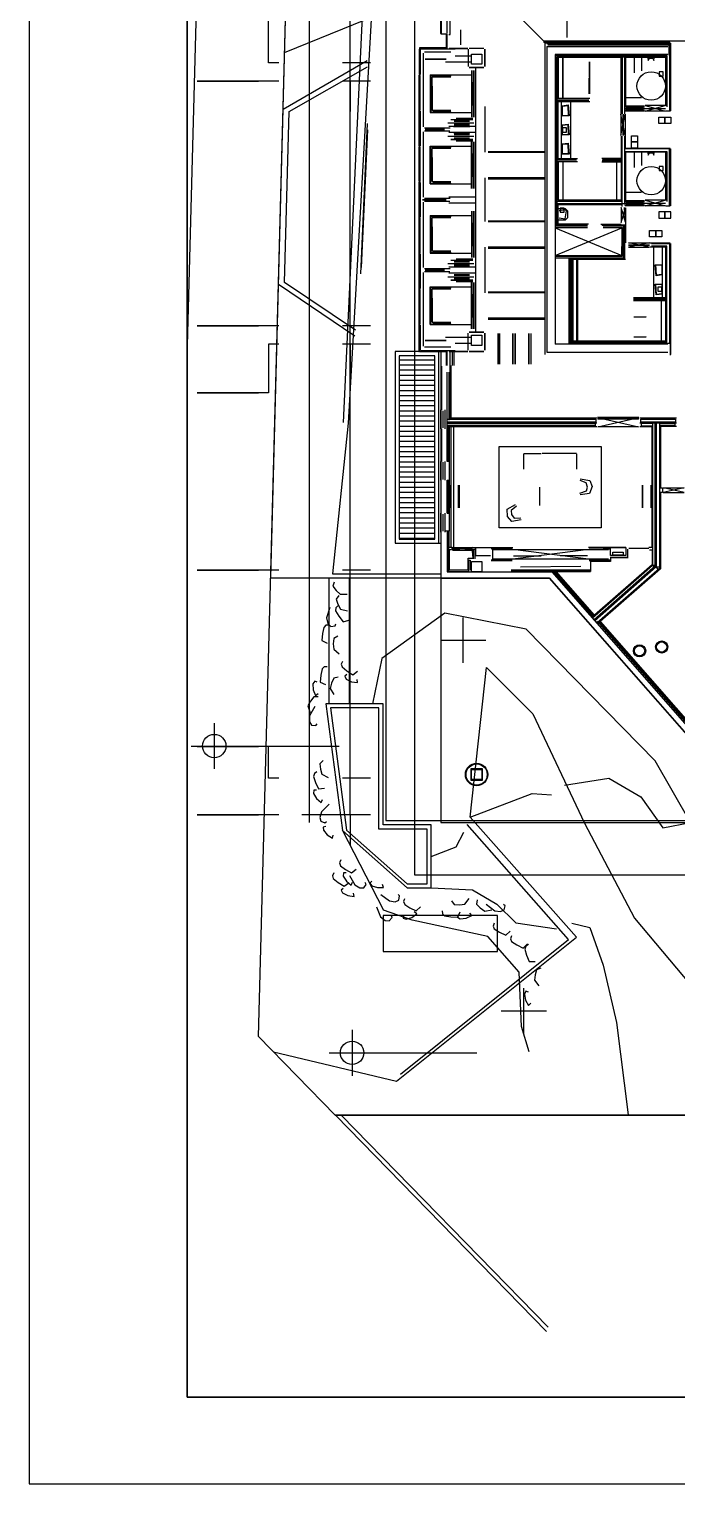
# Model space of a CAD drawing. Header units: millimetres. Extents: x -159023 to 210250, y 0 to 148500.
# Drawn here: x 0 to 31775, y 0 to 71373 of the extents above; entities that cross this region are included whole.
import ezdxf

# ---------------------------------------------------------------- set-up
doc = ezdxf.new("R2010")
doc.units = ezdxf.units.MM
doc.layers.add('CONTROL_SIMPLIFIED', color=7, linetype='Continuous')

msp = doc.modelspace()

# ---------------------------------------------------------------- linework, layer by layer
at = {"layer": 'CONTROL_SIMPLIFIED'}
for p, q in [((13750, 32448, 0), (13750, 93198, 0)), ((15750, 69348, 0), (15750, 81198, 0)), ((20200, 71150, 0), (20200, 75838, 0)), ((20225, 71175, 0), (20225, 73298, 0)), ((20500, 71175, 0), (20500, 73298, 0)), ((26392, 70961, 0), (26392, 72036, 0)), ((15750, 69723, 0), (15750, 71223, 0)), ((20474, 71141, 0), (20474, 70411, 0)), ((20480, 70411, 0), (20480, 71141, 0)), ((20492, 71141, 0), (20492, 70411, 0)), ((20498, 70411, 0), (20498, 71141, 0)), ((21154, 71338, 0), (21154, 70593, 0)), ((25234, 70740, 0), (31430, 70740, 0)), ((25400, 70667, 0), (31411, 70667, 0)), ((31411, 70667, 0), (25484, 70667, 0)), ((31411, 70667, 0), (31411, 67379, 0)), ((31484, 67363, 0), (31484, 70686, 0)), ((19140, 70396, 0), (19140, 69138, 0)), ((19152, 70396, 0), (19152, 69138, 0)), ((19154, 70396, 0), (19154, 69138, 0)), ((19166, 70396, 0), (19166, 69138, 0)), ((19176, 70361, 0), (19176, 69148, 0)), ((19181, 70437, 0), (20458, 70437, 0)), ((19181, 70425, 0), (20458, 70425, 0)), ((19181, 70423, 0), (20458, 70423, 0)), ((19181, 70411, 0), (20458, 70411, 0)), ((19216, 70401, 0), (20907, 70401, 0)), ((19340, 66575, 0), (19340, 70187, 0)), ((20693, 70237, 0), (19390, 70237, 0)), ((20606, 70437, 0), (21528, 70437, 0)), ((20606, 70422, 0), (21528, 70422, 0)), ((21668, 70050, 0), (20907, 70050, 0)), ((21538, 70384, 0), (21538, 69540, 0)), ((21540, 70385, 0), (21540, 69540, 0)), ((21590, 70435, 0), (22310, 70435, 0)), ((21591, 70437, 0), (22309, 70437, 0)), ((22360, 69540, 0), (22360, 70385, 0)), ((22362, 70384, 0), (22362, 69539, 0)), ((25400, 70519, 0), (25400, 55519, 0)), ((25400, 70519, 0), (31335, 70519, 0)), ((31335, 70119, 0), (25800, 70119, 0)), ((25800, 70119, 0), (25800, 55919, 0)), ((29037, 69972, 0), (25957, 69972, 0)), ((25957, 69972, 0), (25957, 67992, 0)), ((26177, 69972, 0), (26177, 67991, 0)), ((29037, 67222, 0), (29037, 69972, 0)), ((29085, 70020, 0), (29085, 67222, 0)), ((29210, 70020, 0), (29210, 67222, 0)), ((31238, 69972, 0), (29258, 69972, 0)), ((29258, 69972, 0), (29258, 67607, 0)), ((29698, 69220, 0), (29698, 70085, 0)), ((30048, 69320, 0), (30048, 70020, 0)), ((31238, 67607, 0), (31238, 69972, 0)), ((31286, 70085, 0), (31286, 67559, 0)), ((16750, 69723, 0), (15375, 69723, 0)), ((16750, 69723, 0), (15375, 69723, 0)), ((15750, 68823, 0), (15750, 69723, 0)), ((19429, 69910, 0), (20452, 69910, 0)), ((19429, 69890, 0), (20452, 69890, 0)), ((21668, 69750, 0), (20418, 69750, 0)), ((22310, 69490, 0), (21590, 69490, 0)), ((21590, 69488, 0), (22311, 69488, 0)), ((21700, 69340, 0), (21700, 67060, 0)), ((21775, 69340, 0), (21775, 67060, 0)), ((21805, 69340, 0), (21805, 67060, 0)), ((21805, 69340, 0), (21805, 67060, 0)), ((21880, 69340, 0), (21880, 67060, 0)), ((21880, 69340, 0), (21880, 67060, 0)), ((21900, 69488, 0), (21900, 56512, 0)), ((27478, 69771, 0), (27478, 68992, 0)), ((27498, 68192, 0), (27498, 69771, 0)), ((16750, 68823, 0), (15375, 68823, 0)), ((16750, 68823, 0), (15375, 68823, 0)), ((15750, 56448, 0), (15750, 69198, 0)), ((15750, 68823, 0), (15750, 67323, 0)), ((19140, 67386, 0), (19140, 69112, 0)), ((19152, 67386, 0), (19152, 69112, 0)), ((19154, 67386, 0), (19154, 69112, 0)), ((19166, 67386, 0), (19166, 69112, 0)), ((19176, 67398, 0), (19176, 69103, 0)), ((19669, 69125, 0), (21700, 69125, 0)), ((19669, 69125, 0), (19669, 67275, 0)), ((19669, 69122, 0), (21700, 69122, 0)), ((19672, 69122, 0), (19672, 67278, 0)), ((19675, 69110, 0), (20705, 69110, 0)), ((19675, 69108, 0), (20705, 69108, 0)), ((19675, 69095, 0), (19675, 67306, 0)), ((19678, 69118, 0), (20702, 69118, 0)), ((19678, 69100, 0), (20702, 69100, 0)), ((19683, 69097, 0), (19683, 67303, 0)), ((19685, 69097, 0), (19685, 67303, 0)), ((19693, 69095, 0), (19693, 67306, 0)), ((19698, 69095, 0), (20708, 69095, 0)), ((19698, 69095, 0), (19698, 67305, 0)), ((19738, 68995, 0), (19738, 67851, 0)), ((19738, 67405, 0), (19738, 68549, 0)), ((20685, 69015, 0), (19778, 69015, 0)), ((19778, 67832, 0), (19778, 69015, 0)), ((19778, 68568, 0), (19778, 67385, 0)), ((20685, 69055, 0), (19798, 69055, 0)), ((21744, 68770, 0), (21744, 67630, 0)), ((27478, 68192, 0), (27478, 68972, 0)), ((25909, 67946, 0), (27452, 67946, 0)), ((25909, 67871, 0), (27452, 67871, 0)), ((25957, 67992, 0), (27498, 67992, 0)), ((25957, 65021, 0), (25957, 67826, 0)), ((25957, 67826, 0), (27498, 67826, 0)), ((26122, 65021, 0), (26122, 67826, 0)), ((26557, 67826, 0), (26557, 65021, 0)), ((30037, 68007, 0), (29216, 68007, 0)), ((30037, 68007, 0), (29226, 68007, 0)), ((19140, 65638, 0), (19140, 67365, 0)), ((19152, 65638, 0), (19152, 67365, 0)), ((19154, 65638, 0), (19154, 67365, 0)), ((19166, 65638, 0), (19166, 67365, 0)), ((19176, 67353, 0), (19176, 65648, 0)), ((19669, 67278, 0), (21700, 67278, 0)), ((19669, 67275, 0), (21700, 67275, 0)), ((19675, 67292, 0), (20705, 67292, 0)), ((19675, 67290, 0), (20705, 67290, 0)), ((19678, 67300, 0), (20702, 67300, 0)), ((19678, 67282, 0), (20702, 67282, 0)), ((19698, 67305, 0), (20708, 67305, 0)), ((20685, 67385, 0), (19778, 67385, 0)), ((20685, 67345, 0), (19798, 67345, 0)), ((22347, 67570, 0), (22347, 66453, 0)), ((22362, 67570, 0), (22362, 66453, 0)), ((29131, 67187, 0), (29131, 66155, 0)), ((29133, 67192, 0), (29133, 66152, 0)), ((29138, 67192, 0), (29138, 66152, 0)), ((29140, 67187, 0), (29140, 66155, 0)), ((31209, 67459, 0), (29210, 67459, 0)), ((31209, 67454, 0), (29210, 67454, 0)), ((30183, 67345, 0), (29244, 67345, 0)), ((30181, 67345, 0), (29246, 67345, 0)), ((29258, 67607, 0), (30183, 67607, 0)), ((29271, 67559, 0), (30181, 67559, 0)), ((30141, 67519, 0), (29273, 67519, 0)), ((30141, 67419, 0), (29273, 67419, 0)), ((30141, 67379, 0), (29273, 67379, 0)), ((31209, 67459, 0), (30179, 67459, 0)), ((31209, 67454, 0), (30179, 67454, 0)), ((19390, 66525, 0), (20647, 66525, 0)), ((19390, 66379, 0), (20644, 66379, 0)), ((19429, 66460, 0), (20377, 66460, 0)), ((19429, 66440, 0), (20377, 66440, 0)), ((20547, 66780, 0), (21822, 66780, 0)), ((21900, 66600, 0), (20586, 66600, 0)), ((20685, 66941, 0), (21765, 66941, 0)), ((20685, 66935, 0), (21765, 66935, 0)), ((20825, 66600, 0), (21625, 66600, 0)), ((21608, 66870, 0), (20842, 66870, 0)), ((20842, 66860, 0), (21606, 66860, 0)), ((20842, 66700, 0), (21606, 66700, 0)), ((21608, 66690, 0), (20842, 66690, 0)), ((20847, 66900, 0), (21603, 66900, 0)), ((20847, 66898, 0), (21603, 66898, 0)), ((20847, 66662, 0), (21603, 66662, 0)), ((20847, 66660, 0), (21603, 66660, 0)), ((20955, 67010, 0), (21765, 67010, 0)), ((22347, 66448, 0), (22347, 65330, 0)), ((22362, 66448, 0), (22362, 65330, 0)), ((19340, 63125, 0), (19340, 66329, 0)), ((20547, 66120, 0), (21822, 66120, 0)), ((21900, 66300, 0), (20586, 66300, 0)), ((20685, 65965, 0), (21765, 65965, 0)), ((20685, 65959, 0), (21765, 65959, 0)), ((20825, 66300, 0), (21625, 66300, 0)), ((21608, 66210, 0), (20842, 66210, 0)), ((20842, 66200, 0), (21606, 66200, 0)), ((20842, 66040, 0), (21606, 66040, 0)), ((21608, 66030, 0), (20842, 66030, 0)), ((20847, 66240, 0), (21603, 66240, 0)), ((20847, 66238, 0), (21603, 66238, 0)), ((20847, 66002, 0), (21603, 66002, 0)), ((20847, 66000, 0), (21603, 66000, 0)), ((20955, 65890, 0), (21765, 65890, 0)), ((21700, 63560, 0), (21700, 65840, 0)), ((21775, 63560, 0), (21775, 65840, 0)), ((21805, 63560, 0), (21805, 65840, 0)), ((21805, 63560, 0), (21805, 65840, 0)), ((21880, 63560, 0), (21880, 65840, 0)), ((21880, 63560, 0), (21880, 65840, 0)), ((29037, 66122, 0), (29037, 65021, 0)), ((29085, 62664, 0), (29085, 66122, 0)), ((29210, 66117, 0), (29210, 62812, 0)), ((19140, 63888, 0), (19140, 65612, 0)), ((19152, 63888, 0), (19152, 65612, 0)), ((19154, 63888, 0), (19154, 65612, 0)), ((19166, 63888, 0), (19166, 65612, 0)), ((19176, 63898, 0), (19176, 65603, 0)), ((19669, 63775, 0), (19669, 65625, 0)), ((19669, 65625, 0), (21700, 65625, 0)), ((19669, 65622, 0), (21700, 65622, 0)), ((19672, 63778, 0), (19672, 65622, 0)), ((19675, 65610, 0), (20705, 65610, 0)), ((19675, 65608, 0), (20705, 65608, 0)), ((19675, 63806, 0), (19675, 65595, 0)), ((19678, 65618, 0), (20702, 65618, 0)), ((19678, 65600, 0), (20702, 65600, 0)), ((19683, 63803, 0), (19683, 65597, 0)), ((19685, 63803, 0), (19685, 65597, 0)), ((19693, 63806, 0), (19693, 65595, 0)), ((19698, 63805, 0), (19698, 65595, 0)), ((19698, 65595, 0), (20708, 65595, 0)), ((19738, 65495, 0), (19738, 64351, 0)), ((19738, 63905, 0), (19738, 65049, 0)), ((20685, 65515, 0), (19778, 65515, 0)), ((19778, 64332, 0), (19778, 65515, 0)), ((19778, 65068, 0), (19778, 63885, 0)), ((20685, 65555, 0), (19798, 65555, 0)), ((21744, 64130, 0), (21744, 65270, 0)), ((26845, 64975, 0), (25909, 64975, 0)), ((25957, 65021, 0), (26893, 65021, 0)), ((29037, 65021, 0), (28101, 65021, 0)), ((31238, 65328, 0), (29258, 65328, 0)), ((29258, 65328, 0), (29258, 62963, 0)), ((29698, 64576, 0), (29698, 65376, 0)), ((30048, 64676, 0), (30048, 65376, 0)), ((31238, 62963, 0), (31238, 65328, 0)), ((31411, 62735, 0), (31411, 65501, 0)), ((31484, 62701, 0), (31484, 65504, 0)), ((26845, 64900, 0), (25909, 64900, 0)), ((26893, 64855, 0), (25957, 64855, 0)), ((25957, 64855, 0), (25957, 62985, 0)), ((26177, 64855, 0), (26177, 62985, 0)), ((28101, 64855, 0), (29037, 64855, 0)), ((28817, 64855, 0), (28817, 62985, 0)), ((29037, 64855, 0), (29037, 62985, 0)), ((19140, 62138, 0), (19140, 63862, 0)), ((19152, 62138, 0), (19152, 63862, 0)), ((19154, 62138, 0), (19154, 63862, 0)), ((19166, 62138, 0), (19166, 63862, 0)), ((19176, 63853, 0), (19176, 62148, 0)), ((19669, 63778, 0), (21700, 63778, 0)), ((19669, 63775, 0), (21700, 63775, 0)), ((19675, 63792, 0), (20705, 63792, 0)), ((19675, 63790, 0), (20705, 63790, 0)), ((19678, 63800, 0), (20702, 63800, 0)), ((19678, 63782, 0), (20702, 63782, 0)), ((19698, 63805, 0), (20708, 63805, 0)), ((20685, 63885, 0), (19778, 63885, 0)), ((20685, 63845, 0), (19798, 63845, 0)), ((22347, 64070, 0), (22347, 63003, 0)), ((22362, 64070, 0), (22362, 63003, 0)), ((19291, 63010, 0), (20465, 63010, 0)), ((19291, 62990, 0), (20465, 62990, 0)), ((19340, 59675, 0), (19340, 62879, 0)), ((19390, 63075, 0), (20647, 63075, 0)), ((19390, 62929, 0), (20644, 62929, 0)), ((20586, 63150, 0), (21900, 63150, 0)), ((20586, 62850, 0), (21900, 62850, 0)), ((22347, 62998, 0), (22347, 61930, 0)), ((22362, 62998, 0), (22362, 61930, 0)), ((25909, 62937, 0), (29085, 62937, 0)), ((25909, 62812, 0), (29210, 62812, 0)), ((29037, 62985, 0), (25957, 62985, 0)), ((31209, 62815, 0), (29210, 62815, 0)), ((31209, 62810, 0), (29210, 62810, 0)), ((30037, 63363, 0), (29226, 63363, 0)), ((30041, 63363, 0), (29229, 63363, 0)), ((29258, 62963, 0), (30183, 62963, 0)), ((29271, 62915, 0), (30181, 62915, 0)), ((30141, 62875, 0), (29273, 62875, 0)), ((31209, 62815, 0), (30179, 62815, 0)), ((31209, 62810, 0), (30179, 62810, 0)), ((19140, 60388, 0), (19140, 62112, 0)), ((19152, 60388, 0), (19152, 62112, 0)), ((19154, 60388, 0), (19154, 62112, 0)), ((19166, 60388, 0), (19166, 62112, 0)), ((19176, 60398, 0), (19176, 62103, 0)), ((19669, 62225, 0), (21700, 62225, 0)), ((19669, 62225, 0), (19669, 60375, 0)), ((19669, 62222, 0), (21700, 62222, 0)), ((19672, 62222, 0), (19672, 60378, 0)), ((19675, 62210, 0), (20705, 62210, 0)), ((19675, 62208, 0), (20705, 62208, 0)), ((19675, 62195, 0), (19675, 60406, 0)), ((19678, 62218, 0), (20702, 62218, 0)), ((19678, 62200, 0), (20702, 62200, 0)), ((19683, 62197, 0), (19683, 60403, 0)), ((19685, 62197, 0), (19685, 60403, 0)), ((19693, 62195, 0), (19693, 60406, 0)), ((19698, 62195, 0), (20708, 62195, 0)), ((19698, 62195, 0), (19698, 60405, 0)), ((19738, 62095, 0), (19738, 60951, 0)), ((20685, 62115, 0), (19778, 62115, 0)), ((19778, 60932, 0), (19778, 62115, 0)), ((20685, 62155, 0), (19798, 62155, 0)), ((21700, 62440, 0), (21700, 60160, 0)), ((21775, 62440, 0), (21775, 60160, 0)), ((21805, 62440, 0), (21805, 60160, 0)), ((21805, 62440, 0), (21805, 60160, 0)), ((21880, 62440, 0), (21880, 60160, 0)), ((21880, 62440, 0), (21880, 60160, 0)), ((25947, 61798, 0), (25947, 62774, 0)), ((25947, 62774, 0), (29047, 62774, 0)), ((30181, 62701, 0), (29246, 62701, 0)), ((30183, 62701, 0), (29255, 62701, 0)), ((30141, 62775, 0), (29273, 62775, 0)), ((30141, 62735, 0), (29273, 62735, 0)), ((19738, 60505, 0), (19738, 61649, 0)), ((19778, 61668, 0), (19778, 60485, 0)), ((21744, 61870, 0), (21744, 60730, 0)), ((27397, 61760, 0), (25800, 61760, 0)), ((25800, 60270, 0), (29070, 61615, 0)), ((25800, 61615, 0), (29070, 60270, 0)), ((27447, 61798, 0), (25947, 61798, 0)), ((28047, 61798, 0), (29047, 61798, 0)), ((29223, 61760, 0), (28097, 61760, 0)), ((29078, 61615, 0), (29078, 60715, 0)), ((29103, 61640, 0), (29103, 60715, 0)), ((29223, 60113, 0), (29223, 61760, 0)), ((29256, 61908, 0), (29256, 60889, 0)), ((22347, 60670, 0), (22347, 59553, 0)), ((22362, 60670, 0), (22362, 59553, 0)), ((29399, 60783, 0), (30439, 60783, 0)), ((29399, 60778, 0), (30439, 60778, 0)), ((29404, 60785, 0), (30436, 60785, 0)), ((29404, 60776, 0), (30436, 60776, 0)), ((31238, 60682, 0), (30469, 60682, 0)), ((30524, 60855, 0), (31411, 60855, 0)), ((31286, 60730, 0), (30524, 60730, 0)), ((30638, 58208, 0), (30638, 60682, 0)), ((31073, 58208, 0), (31073, 60668, 0)), ((31238, 58208, 0), (31238, 60682, 0)), ((31286, 56014, 0), (31286, 60730, 0)), ((31411, 60855, 0), (31411, 55949, 0)), ((31444, 60859, 0), (31444, 55372, 0)), ((31484, 55404, 0), (31484, 60859, 0)), ((19140, 58638, 0), (19140, 60362, 0)), ((19152, 58638, 0), (19152, 60362, 0)), ((19154, 58638, 0), (19154, 60362, 0)), ((19166, 58638, 0), (19166, 60362, 0)), ((19176, 60353, 0), (19176, 58648, 0)), ((19669, 60378, 0), (21700, 60378, 0)), ((19669, 60375, 0), (21700, 60375, 0)), ((19675, 60392, 0), (20705, 60392, 0)), ((19675, 60390, 0), (20705, 60390, 0)), ((19678, 60400, 0), (20702, 60400, 0)), ((19678, 60382, 0), (20702, 60382, 0)), ((19698, 60405, 0), (20708, 60405, 0)), ((20685, 60485, 0), (19778, 60485, 0)), ((20685, 60445, 0), (19798, 60445, 0)), ((20685, 60041, 0), (21765, 60041, 0)), ((20685, 60035, 0), (21765, 60035, 0)), ((21608, 59970, 0), (20842, 59970, 0)), ((20842, 59960, 0), (21606, 59960, 0)), ((20847, 60000, 0), (21603, 60000, 0)), ((20847, 59998, 0), (21603, 59998, 0)), ((20955, 60110, 0), (21765, 60110, 0)), ((26492, 55919, 0), (26492, 60151, 0)), ((26517, 55919, 0), (26517, 60151, 0)), ((26592, 55919, 0), (26592, 60144, 0)), ((26607, 55919, 0), (26607, 60143, 0)), ((26610, 60113, 0), (29223, 60113, 0)), ((26622, 55919, 0), (26622, 60128, 0)), ((26637, 55919, 0), (26637, 60113, 0)), ((26673, 60077, 0), (26673, 56062, 0)), ((29258, 60077, 0), (26673, 60077, 0)), ((26893, 60077, 0), (26893, 59085, 0)), ((19340, 55813, 0), (19340, 59429, 0)), ((19390, 59625, 0), (20647, 59625, 0)), ((19390, 59479, 0), (20644, 59479, 0)), ((19429, 59560, 0), (20377, 59560, 0)), ((19429, 59540, 0), (20377, 59540, 0)), ((20547, 59880, 0), (21822, 59880, 0)), ((21900, 59700, 0), (20586, 59700, 0)), ((21900, 59400, 0), (20586, 59400, 0)), ((20842, 59800, 0), (21606, 59800, 0)), ((21608, 59790, 0), (20842, 59790, 0)), ((21608, 59310, 0), (20842, 59310, 0)), ((20842, 59300, 0), (21606, 59300, 0)), ((20847, 59762, 0), (21603, 59762, 0)), ((20847, 59760, 0), (21603, 59760, 0)), ((20847, 59340, 0), (21603, 59340, 0)), ((20847, 59338, 0), (21603, 59338, 0)), ((22347, 59548, 0), (22347, 58430, 0)), ((22362, 59548, 0), (22362, 58430, 0)), ((19140, 56888, 0), (19140, 58612, 0)), ((19152, 56888, 0), (19152, 58612, 0)), ((19154, 56888, 0), (19154, 58612, 0)), ((19166, 56888, 0), (19166, 58612, 0)), ((19176, 56898, 0), (19176, 58603, 0)), ((19669, 56875, 0), (19669, 58725, 0)), ((19669, 58725, 0), (21700, 58725, 0)), ((19669, 58722, 0), (21700, 58722, 0)), ((19672, 56878, 0), (19672, 58722, 0)), ((19675, 58710, 0), (20705, 58710, 0)), ((19675, 58708, 0), (20705, 58708, 0)), ((19675, 56906, 0), (19675, 58695, 0)), ((19678, 58718, 0), (20702, 58718, 0)), ((19678, 58700, 0), (20702, 58700, 0)), ((19683, 56903, 0), (19683, 58697, 0)), ((19685, 56903, 0), (19685, 58697, 0)), ((19693, 56906, 0), (19693, 58695, 0)), ((19698, 56905, 0), (19698, 58695, 0)), ((19698, 58695, 0), (20708, 58695, 0)), ((19738, 58595, 0), (19738, 57451, 0)), ((20685, 58615, 0), (19778, 58615, 0)), ((19778, 57432, 0), (19778, 58615, 0)), ((20685, 58655, 0), (19798, 58655, 0)), ((20547, 59220, 0), (21822, 59220, 0)), ((20685, 59065, 0), (21765, 59065, 0)), ((20685, 59059, 0), (21765, 59059, 0)), ((20842, 59140, 0), (21606, 59140, 0)), ((21608, 59130, 0), (20842, 59130, 0)), ((20847, 59102, 0), (21603, 59102, 0)), ((20847, 59100, 0), (21603, 59100, 0)), ((20955, 58990, 0), (21765, 58990, 0)), ((21700, 56660, 0), (21700, 58940, 0)), ((21775, 56660, 0), (21775, 58940, 0)), ((21805, 56660, 0), (21805, 58940, 0)), ((21805, 56660, 0), (21805, 58940, 0)), ((21880, 56660, 0), (21880, 58940, 0)), ((21880, 56660, 0), (21880, 58940, 0)), ((26893, 59077, 0), (26893, 58062, 0)), ((15750, 56823, 0), (15750, 58323, 0)), ((19738, 57005, 0), (19738, 58149, 0)), ((19778, 58168, 0), (19778, 56985, 0)), ((21744, 57230, 0), (21744, 58370, 0)), ((26893, 58042, 0), (26893, 57061, 0)), ((29642, 58208, 0), (31238, 58208, 0)), ((31238, 58042, 0), (29642, 58042, 0)), ((31018, 56062, 0), (31018, 58042, 0)), ((31238, 56062, 0), (31238, 58042, 0)), ((16750, 56823, 0), (15375, 56823, 0)), ((16750, 56823, 0), (15375, 56823, 0)), ((15750, 55923, 0), (15750, 56823, 0)), ((19140, 55604, 0), (19140, 56862, 0)), ((19152, 55604, 0), (19152, 56862, 0)), ((19154, 55604, 0), (19154, 56862, 0)), ((19166, 55604, 0), (19166, 56862, 0)), ((19176, 56853, 0), (19176, 55633, 0)), ((19669, 56878, 0), (21700, 56878, 0)), ((19669, 56875, 0), (21700, 56875, 0)), ((19675, 56892, 0), (20705, 56892, 0)), ((19675, 56890, 0), (20705, 56890, 0)), ((19678, 56900, 0), (20702, 56900, 0)), ((19678, 56882, 0), (20702, 56882, 0)), ((19698, 56905, 0), (20708, 56905, 0)), ((20685, 56985, 0), (19778, 56985, 0)), ((20685, 56945, 0), (19798, 56945, 0)), ((21538, 55616, 0), (21538, 56460, 0)), ((21540, 55615, 0), (21540, 56460, 0)), ((21590, 56512, 0), (22311, 56512, 0)), ((22310, 56510, 0), (21590, 56510, 0)), ((22360, 56460, 0), (22360, 55615, 0)), ((22362, 55616, 0), (22362, 56461, 0)), ((22984, 56441, 0), (22984, 54935, 0)), ((22995, 56440, 0), (22995, 54935, 0)), ((23078, 54935, 0), (23078, 56440, 0)), ((23090, 54935, 0), (23090, 56441, 0)), ((23729, 54935, 0), (23729, 56441, 0)), ((23740, 54935, 0), (23740, 56440, 0)), ((23823, 56440, 0), (23823, 54935, 0)), ((23835, 56441, 0), (23835, 54935, 0)), ((24512, 54935, 0), (24512, 56441, 0)), ((24524, 54935, 0), (24524, 56440, 0)), ((24607, 56440, 0), (24607, 54935, 0)), ((24618, 56441, 0), (24618, 54935, 0)), ((26893, 57041, 0), (26893, 56062, 0)), ((16750, 55923, 0), (15375, 55923, 0)), ((16750, 55923, 0), (15375, 55923, 0)), ((15750, 44448, 0), (15750, 56298, 0)), ((15750, 55923, 0), (15750, 54423, 0)), ((20693, 55763, 0), (19390, 55763, 0)), ((19429, 56110, 0), (20452, 56110, 0)), ((19429, 56090, 0), (20452, 56090, 0)), ((21668, 56250, -7), (20418, 56250, 2)), ((21668, 55950, 0), (20907, 55950, 0)), ((31335, 55919, 0), (25800, 55919, 0)), ((31286, 56014, 0), (26637, 56014, 0)), ((31411, 55949, 0), (26637, 55949, 0)), ((31238, 56062, 0), (26673, 56062, 0)), ((20100, 55550, 0), (17950, 55550, 0)), ((17950, 55550, 0), (17950, 46150, 0)), ((20104, 55550, 0), (17954, 55550, 0)), ((17954, 55550, 0), (17954, 46150, 0)), ((18150, 55350, 0), (18150, 46350, 0)), ((19900, 55350, 0), (18150, 55350, 0)), ((18150, 55150, 0), (19900, 55150, 0)), ((18154, 55350, 0), (18154, 46350, 0)), ((19904, 55350, 0), (18154, 55350, 0)), ((19181, 55589, 0), (20458, 55589, 0)), ((19181, 55577, 0), (20458, 55577, 0)), ((19181, 55575, 0), (20458, 55575, 0)), ((19181, 55563, 0), (20458, 55563, 0)), ((19210, 55599, 5), (20907, 55599, 5)), ((19900, 46350, 0), (19900, 55350, 0)), ((19904, 46350, 0), (19904, 55350, 0)), ((20100, 46150, 0), (20100, 55550, 0)), ((20104, 46150, 0), (20104, 55550, 0)), ((20474, 54872, 0), (20474, 55589, 0)), ((20480, 55589, 0), (20480, 54872, 0)), ((20492, 54872, 0), (20492, 55589, 0)), ((20498, 55589, 0), (20498, 54872, 0)), ((20606, 55578, 0), (21528, 55578, 0)), ((20606, 55563, 0), (21528, 55563, 0)), ((20750, 55563, 0), (20750, 54863, 0)), ((20850, 54863, 0), (20850, 55563, 0)), ((20850, 54863, 0), (20850, 55563, 0)), ((21590, 55565, 0), (22310, 55565, 0)), ((21591, 55563, 0), (22309, 55563, 0)), ((25400, 55519, 0), (31335, 55519, 0)), ((18150, 54900, 0), (19900, 54900, 0)), ((18150, 54650, 0), (19900, 54650, 0)), ((18150, 54400, 0), (19900, 54400, 0)), ((20200, 54863, 0), (20200, 52690, 0)), ((20225, 54838, 0), (20225, 52690, 0)), ((20500, 50165, 0), (20500, 54550, 0)), ((20585, 54550, 0), (20585, 52189, 0)), ((18150, 54150, 0), (19900, 54150, 0)), ((18150, 53900, 0), (19900, 53900, 0)), ((18150, 53650, 0), (19900, 53650, 0)), ((18150, 53400, 0), (19900, 53400, 0)), ((18150, 53150, 0), (19900, 53150, 0)), ((18150, 52900, 0), (19900, 52900, 0)), ((18150, 52650, 0), (19900, 52650, 0)), ((18150, 52400, 0), (19900, 52400, 0)), ((18150, 52150, 0), (19900, 52150, 0)), ((20200, 51763, 0), (20200, 52690, 0)), ((20300, 52645, 0), (20300, 51808, 0)), ((20400, 52690, 0), (20400, 51763, 0)), ((29915, 52245, 0), (27885, 52245, 0)), ((29900, 52240, 0), (27900, 52240, 0)), ((29950, 52300, 0), (31758, 52300, 0)), ((18150, 51900, 0), (19900, 51900, 0)), ((18150, 51650, 0), (19900, 51650, 0)), ((18150, 51400, 0), (19900, 51400, 0)), ((20200, 51763, 0), (20200, 50165, 0)), ((20225, 51763, 0), (20225, 50165, 0)), ((20610, 51875, 0), (27850, 51875, 0)), ((20610, 51875, 0), (20610, 46736, 0)), ((20710, 45945, 0), (20710, 51875, 0)), ((20810, 51875, 0), (20810, 45945, 0)), ((30915, 52052, 0), (30915, 44926, 0)), ((18150, 51150, 0), (19900, 51150, 0)), ((18150, 50900, 0), (19900, 50900, 0)), ((18150, 50650, 0), (19900, 50650, 0)), ((18150, 50400, 0), (19900, 50400, 0)), ((18150, 50150, 0), (19900, 50150, 0)), ((20200, 49238, 0), (20200, 50165, 0)), ((20300, 50120, 0), (20300, 49283, 0)), ((20400, 50165, 0), (20400, 49238, 0)), ((24255, 50543, 0), (24255, 49777, 0)), ((24260, 50548, 0), (25116, 50548, 0)), ((26850, 50548, 0), (25174, 50548, 0)), ((26855, 50543, 0), (26855, 49777, 0)), ((18150, 49900, 0), (19900, 49900, 0)), ((18150, 49650, 0), (19900, 49650, 0)), ((18150, 49400, 0), (19900, 49400, 0)), ((18150, 49150, 0), (19900, 49150, 0)), ((18150, 48900, 0), (19900, 48900, 0)), ((18150, 48650, 0), (19900, 48650, 0)), ((20200, 49238, 0), (20200, 47618, 0)), ((20500, 47618, 0), (20500, 49238, 0)), ((20610, 47878, 0), (20610, 48998, 0)), ((20630, 47878, 0), (20630, 48998, 0)), ((20630, 48998, 0), (20630, 47878, 0)), ((20650, 47878, 0), (20650, 48998, 0)), ((20650, 48998, 0), (20650, 47878, 0)), ((21070, 48998, 0), (21070, 47878, 0)), ((21070, 47878, 0), (21070, 48998, 0)), ((21090, 48998, 0), (21090, 47878, 0)), ((25036, 48904, 0), (25036, 48001, 0)), ((30070, 49003, 0), (30070, 47883, 0)), ((30090, 49003, 0), (30090, 47883, 0)), ((30090, 47883, 0), (30090, 49003, 0)), ((30510, 47883, 0), (30510, 49003, 0)), ((30510, 49003, 0), (30510, 47883, 0)), ((30530, 47883, 0), (30530, 49003, 0)), ((30530, 49003, 0), (30530, 47883, 0)), ((30550, 47883, 0), (30550, 49003, 0)), ((18150, 48400, 0), (19900, 48400, 0)), ((18150, 48150, 0), (19900, 48150, 0)), ((18150, 47900, 0), (19900, 47900, 0)), ((18150, 47650, 0), (19900, 47650, 0)), ((18150, 47400, 0), (19900, 47400, 0)), ((18150, 47150, 0), (19900, 47150, 0)), ((20200, 46691, 0), (20200, 47618, 0)), ((20300, 47573, 0), (20300, 46736, 0)), ((20400, 47618, 0), (20400, 46691, 0)), ((18150, 46900, 0), (19900, 46900, 0)), ((18150, 46650, 0), (19900, 46650, 0)), ((18150, 46400, 0), (19900, 46400, 0)), ((20200, 46691, 0), (20200, 44440, 0)), ((20500, 46691, 0), (20500, 44740, 0)), ((17950, 46150, 0), (20100, 46150, 0)), ((17954, 46150, 0), (20104, 46150, 0)), ((18150, 46350, 0), (19900, 46350, 0)), ((18154, 46350, 0), (19903, 46350, 0)), ((20760, 45895, 0), (21740, 45895, 0)), ((20775, 45890, 0), (21725, 45890, 0)), ((21895, 45945, 0), (22620, 45945, 0)), ((21895, 45945, 0), (23720, 45944, 0)), ((29265, 45945, 0), (27440, 45944, 0)), ((30400, 45895, 0), (29420, 45895, 0)), ((30385, 45890, 0), (29435, 45890, 0)), ((15750, 34248, 0), (15750, 45198, 0)), ((23763, 45529, 0), (25118, 45529, 0)), ((27397, 45529, 0), (26042, 45529, 0)), ((11851, 44448, 0), (14623, 44448, 0)), ((14623, 44448, 0), (20200, 44448, 0)), ((16750, 44823, 0), (15375, 44823, 0)), ((16750, 44823, 0), (15375, 44823, 0)), ((20200, 44440, 0), (25522, 44440, 0)), ((20500, 44740, 0), (25658, 44740, 0)), ((34006, 34766, 0), (25522, 44440, 0)), ((34108, 35105, 0), (25658, 44740, 0)), ((21288, 40275, 0), (21288, 42498, 0)), ((20176, 41387, 0), (22399, 41387, 0)), ((9082, 37326, 0), (9082, 35075, 0)), ((7957, 36201, 0), (15202, 36201, 0)), ((15750, 34623, 0), (15750, 36123, 0)), ((16750, 34623, 0), (15375, 34623, 0)), ((16750, 34623, 0), (15375, 34623, 0)), ((15750, 32823, 0), (15750, 34623, 0)), ((16750, 32823, 0), (13375, 32823, 0)), ((16750, 32823, 0), (15375, 32823, 0)), ((15750, 32823, 0), (15750, 31323, 0)), ((24262, 22105, 0), (24262, 24327, 0)), ((23150, 23216, 0), (25373, 23216, 0)), ((15843, 22275, 0), (15843, 20024, 0)), ((14717, 21150, 0), (21963, 21150, 0)), ((15018, 18091, 0), (158217, 18091, 0)), ((15022, 18091, 0), (25384, 7485, 0)), ((15302, 18091, 0), (25468, 7685, 0))]:
    msp.add_line(p, q, dxfattribs=at)
for points in [[(0, 0), (210250, 0), (210250, 148500), (0, 148500)], [(7750, 144250), (177709, 144250), (177709, 4250), (7750, 4250)], [(7750, 4250), (182750, 4250), (182750, 144250), (7750, 144250)], [(18912, 29889), (116904, 29889), (116904, 99183), (18912, 99183)], [(21700, 70150), (22200, 70150), (22200, 69650), (21700, 69650)], [(30644, 69834), (30653, 69972), (30353, 69952), (30358, 69829), (30432, 69942), (30594, 69942)], [(30908, 69069), (31108, 69069), (31108, 69269), (30908, 69269)], [(26163, 67126), (26163, 67590), (26429, 67620), (26449, 67116)], [(26157, 66323), (26357, 66323), (26357, 66523), (26157, 66523)], [(26163, 66191), (26163, 66655), (26429, 66685), (26449, 66181)], [(30884, 66745), (30884, 67045), (31184, 67045), (31184, 66745)], [(31184, 66745), (31184, 67045), (31484, 67045), (31484, 66745)], [(26163, 65256), (26163, 65720), (26429, 65750), (26449, 65246)], [(29843, 65834), (29543, 65834), (29543, 66134), (29843, 66134)], [(29843, 65534), (29543, 65534), (29543, 65834), (29843, 65834)], [(30644, 65189), (30653, 65327), (30353, 65307), (30358, 65184), (30432, 65297), (30594, 65297)], [(30908, 64432), (31108, 64432), (31108, 64632), (30908, 64632)], [(25949, 62005), (25949, 62565), (26299, 62565), (26409, 62455), (26409, 62115), (26299, 62005)], [(26047, 62386), (26247, 62386), (26247, 62586), (26047, 62586)], [(29037, 62628), (29037, 61888), (29255, 62608), (29256, 61908)], [(31184, 62101), (31184, 62401), (30884, 62401), (30884, 62101)], [(31484, 62101), (31484, 62401), (31184, 62401), (31184, 62101)], [(30439, 61189), (30439, 61489), (30739, 61489), (30739, 61189)], [(30739, 61189), (30739, 61489), (31039, 61489), (31039, 61189)], [(31033, 59798), (31033, 59334), (30768, 59304), (30748, 59808)], [(31033, 58852), (31033, 58388), (30768, 58358), (30748, 58862)], [(30838, 58520), (31038, 58520), (31038, 58720), (30838, 58720)], [(21700, 56350), (22200, 56350), (22200, 55850), (21700, 55850)], [(29915, 52315), (27885, 52315), (29900, 51865), (27900, 51865)], [(30005, 52240), (31703, 52240), (31703, 52090), (30005, 52090)], [(23060, 50902), (28060, 50902), (28060, 46902), (23060, 46902)], [(23060, 50902), (28060, 50902), (28060, 46902), (23060, 46902)], [(31109, 48639), (32139, 48639), (31124, 48870), (32124, 48870)], [(20760, 45935), (21740, 45935), (20775, 45815), (21725, 45815)], [(29134, 45710), (29134, 45560), (28634, 45560), (28634, 45710)], [(21700, 45250), (22200, 45250), (22200, 44750), (21700, 44750)], [(14563, 38276), (15367, 32050), (18549, 29241), (19723, 29241), (19723, 32328), (17363, 32328), (17363, 38277)], [(14781, 38076), (15565, 32079), (18549, 29441), (19523, 29441), (19523, 32128), (17163, 32128), (17163, 38077)], [(21668, 35082), (21668, 34518), (22232, 34518), (22232, 35082)], [(21700, 35050), (22200, 35050), (22200, 34550), (21700, 34550)], [(17371, 26125), (22978, 26125), (22978, 27885), (17371, 27885)]]:
    msp.add_lwpolyline(points, close=True, dxfattribs=at)
for points in [[(177709, 34891), (174102, 31176), (166232, 24031), (161030, 20030), (158282, 18136), (15015, 18098), (11256, 21946), (14335, 138426), (177709, 130187)], [(177709, 113200), (145050, 113200), (145050, 105450), (112850, 105450), (112850, 128250), (97900, 128250), (97900, 129750), (71750, 129750), (71750, 128250), (53300, 128250), (53300, 130125), (48650, 130125), (48650, 128427), (31100, 128427), (31100, 131600), (20300, 131600), (20300, 105450), (17500, 105450), (17500, 32550), (40800, 32550), (40800, 30000), (170357, 30000), (177709, 37850)], [(7750, 55240), (8948, 99813)], [(20200, 93550), (20200, 71137), (20474, 71137), (20474, 70447), (19142, 70447), (19142, 55550), (20200, 55550), (20200, 44452), (25510, 44454), (34006, 34766), (34006, 32450), (82400, 32450)], [(20200, 93550), (20200, 71137), (20474, 71137), (20474, 70447), (19142, 70447), (19142, 55550), (20200, 55550), (20200, 32450), (82400, 32450), (82400, 33200), (86550, 33200), (86550, 31115), (92905, 31115), (92905, 33200), (97000, 33200), (97000, 32450), (149600, 32450)], [(30500, 93550), (30500, 84670), (25240, 84670), (22900, 82330), (22900, 73140), (25240, 70800), (58260, 70800), (60600, 73140), (60600, 82330), (58260, 84670), (53000, 84670), (53000, 86730)], [(11851, 44448), (12889, 83683)], [(16423, 73773), (15406, 52074)], [(20594, 71115), (20650, 71115), (20650, 73343)], [(12250, 69723), (11750, 69723), (11750, 72173), (8250, 72173), (11250, 72173)], [(12533, 70230), (16524, 71841)], [(16775, 71842), (15653, 52036), (14883, 44648), (20200, 44648)], [(25320, 55405), (25320, 70715), (25250, 70722)], [(25340, 70700), (31444, 70700), (31444, 67345), (31233, 67345)], [(25450, 70602), (31376, 70602), (31376, 70086)], [(25844, 61762), (25844, 70085), (31286, 70085)], [(25910, 61762), (25910, 70020), (31286, 70020)], [(26157, 69972), (26157, 67992)], [(12459, 67448), (16590, 69827)], [(12756, 67334), (16596, 69523)], [(12250, 68823), (8250, 68823), (11250, 68823)], [(12231, 58835), (12459, 67448)], [(12534, 58933), (12756, 67334)], [(26143, 67109), (26143, 67607), (26441, 67650), (26488, 67114), (26143, 67109)], [(29243, 66152), (29027, 67192), (29027, 66152), (29243, 67192)], [(30183, 67559), (29210, 67559)], [(30183, 67379), (29210, 67379)], [(29243, 67192), (29243, 65534), (31444, 65534)], [(31203, 67345), (30213, 67345), (31203, 67617), (30213, 67617), (31203, 67345)], [(16277, 59363), (16595, 66748)], [(16303, 59678), (16609, 66437)], [(26143, 66174), (26143, 66672), (26441, 66715), (26488, 66179), (26143, 66174)], [(26143, 65239), (26143, 65737), (26441, 65780), (26488, 65244), (26143, 65239)], [(22512, 65373), (25320, 65373)], [(25320, 65323), (22512, 65323)], [(29085, 64900), (28149, 64900), (28149, 64975), (29085, 64975)], [(31411, 62747), (31411, 65501), (29210, 65501)], [(29210, 65376), (31286, 65376), (31286, 62915)], [(31233, 62701), (31444, 62701), (31444, 65522)], [(25320, 64083), (22512, 64083)], [(22512, 64033), (25320, 64033)], [(30183, 62915), (29210, 62915)], [(31203, 62701), (30213, 62701), (31203, 62973), (30213, 62973), (31203, 62701)], [(25999, 62115), (26299, 62060), (26354, 62455), (26299, 62510), (25999, 62455)], [(29208, 62620), (29255, 61911), (29208, 62620)], [(30183, 62735), (29210, 62735)], [(22512, 61968), (25320, 61968)], [(25320, 61918), (22512, 61918)], [(27397, 61745), (25800, 61745)], [(27397, 61730), (25800, 61730)], [(27397, 61715), (25800, 61715)], [(27397, 61640), (25800, 61640)], [(27397, 61615), (25800, 61615)], [(25812, 60158), (29178, 60158), (29178, 61715)], [(26580, 60143), (29193, 60143), (29193, 61730)], [(26595, 60128), (29208, 60128), (29208, 61745)], [(29208, 61745), (28109, 61745)], [(29193, 61730), (28109, 61730)], [(29078, 61615), (28151, 61615)], [(29178, 61715), (28162, 61715)], [(29103, 61640), (28163, 61640)], [(25320, 60678), (22512, 60678)], [(25800, 60258), (29078, 60258), (29078, 60703)], [(25812, 60233), (29103, 60233), (29103, 60703)], [(29399, 60889), (30439, 60889), (29399, 60672), (30439, 60672), (29399, 60889)], [(30439, 60889), (31444, 60889)], [(22512, 60628), (25320, 60628)], [(26847, 60079), (26847, 56064)], [(31053, 59815), (31053, 59316), (30756, 59274), (30708, 59810), (31053, 59815)], [(15977, 56304), (12231, 58835)], [(16011, 56605), (12534, 58933)], [(31053, 58869), (31053, 58371), (30756, 58328), (30708, 58864), (31053, 58869)], [(22512, 58488), (25320, 58488)], [(25320, 58438), (22512, 58438)], [(31286, 58087), (29687, 58087), (29687, 58162), (31286, 58162)], [(25320, 57198), (22512, 57198)], [(22512, 57148), (25320, 57148)], [(29662, 57262), (30262, 57262), (29662, 57242)], [(12250, 56823), (8250, 56823), (11250, 56823)], [(12250, 55923), (11750, 55923), (11750, 53523), (8250, 53523), (11250, 53523)], [(29662, 56282), (30262, 56282), (29662, 56262)], [(19122, 55545), (17954, 55550), (17954, 46150), (20200, 46150)], [(20650, 52240), (20650, 55563)], [(20681, 54863), (20681, 52300), (27850, 52300)], [(20500, 52240), (27795, 52240), (27795, 52090), (20500, 52090)], [(20500, 52052), (27850, 52052)], [(20500, 52030), (27770, 52030), (27770, 51905), (20500, 51905)], [(20515, 51905), (20515, 50137)], [(20580, 50137), (20580, 51905)], [(30727, 52052), (30727, 45011), (27726, 42379)], [(31758, 51870), (30976, 51870), (30976, 48863), (31074, 48863), (31074, 48646), (30974, 48646), (30974, 44899), (28013, 42302)], [(29950, 52052), (31758, 52052)], [(29950, 51875), (30550, 51875), (30550, 45945), (30400, 45935)], [(30580, 52030), (30030, 52030), (30030, 51905), (30580, 51905)], [(30580, 52052), (30580, 45077), (30705, 45077), (30705, 52052)], [(30765, 52052), (30765, 44994), (30915, 44994)], [(30915, 52030), (31678, 52030), (31678, 51905), (30915, 51905)], [(20515, 49266), (20515, 47590)], [(20580, 47590), (20580, 49266)], [(27038, 49317), (27501, 49229), (27614, 48925), (27491, 48590), (27027, 48516)], [(27016, 48608), (27336, 48715), (27394, 48904), (27328, 49113), (27024, 49225)], [(24139, 47299), (23674, 47217), (23461, 47461), (23458, 47818), (23865, 48052)], [(23908, 47970), (23647, 47756), (23659, 47559), (23795, 47387), (24119, 47390)], [(20760, 45935), (20610, 45945), (20610, 46736), (20400, 46736)], [(20515, 46719), (20515, 44825), (20580, 44825)], [(20580, 46719), (20580, 44760), (21565, 44760), (21565, 44845)], [(20760, 45935), (20725, 45825), (20605, 45825), (20605, 44850), (21540, 44850), (21540, 45410), (21775, 45410), (21740, 45945), (21895, 45945)], [(21800, 45385), (21800, 45865), (21865, 45865), (21865, 45385)], [(21895, 45945), (21895, 45545), (22640, 45545)], [(22665, 45915), (23690, 45915), (22665, 45865)], [(28420, 45365), (22740, 45365), (22740, 45835), (28420, 45835)], [(27440, 45365), (23720, 45835)], [(27440, 45835), (23720, 45365)], [(30435, 45825), (30555, 45825), (30555, 45089), (27732, 42613), (25846, 44763), (27545, 44763)], [(28495, 45865), (27470, 45865), (28495, 45915)], [(29360, 45865), (29360, 45450), (28495, 45450)], [(28520, 45945), (29265, 45945), (29265, 45545), (28520, 45545)], [(29265, 45545), (28520, 45545), (28520, 45944)], [(21565, 44825), (21565, 45320), (21630, 45320), (21630, 44825)], [(22665, 45335), (23690, 45335)], [(23690, 45285), (22665, 45285)], [(24100, 44986), (27060, 45018)], [(27470, 45335), (28495, 45335)], [(28495, 45285), (27470, 45285)], [(29385, 45425), (28520, 45425), (28520, 45260), (27545, 45260), (27545, 44763)], [(30705, 45021), (27711, 42395), (27629, 42489), (30580, 45077), (30662, 44983)], [(30864, 44881), (30765, 44994), (27751, 42350)], [(12250, 44823), (8250, 44823), (11250, 44823)], [(14721, 38276), (14721, 44448)], [(15721, 38276), (15721, 44448)], [(21565, 44825), (20580, 44825)], [(23640, 44838), (27520, 44838)], [(27520, 44788), (23640, 44788)], [(27690, 42531), (25704, 44788)], [(27739, 42574), (25791, 44788)], [(27726, 42379), (27850, 42237), (30915, 44926)], [(14968, 44246), (14906, 44035), (15062, 43826), (15262, 43643), (15606, 43656)], [(15187, 43584), (15063, 43401), (15148, 43154), (15281, 42919), (15613, 42825)], [(14744, 42993), (14596, 42482), (14660, 42205), (14800, 42064), (15006, 42103), (15041, 42199)], [(15147, 43085), (15040, 42976), (15032, 42832), (15188, 42567), (15398, 42297), (15680, 42382)], [(14712, 42130), (14559, 42123), (14456, 42022), (14390, 41722), (14361, 41381), (14625, 41252)], [(26268, 34287), (28432, 34629), (29999, 33703), (31091, 32193), (32445, 32455), (30705, 35466), (24381, 41928), (20396, 42720), (17307, 40487), (16846, 38277)], [(27869, 42320), (34118, 35194), (34736, 35193)], [(34099, 35216), (34148, 35259), (27950, 42325)], [(28013, 42302), (34162, 35290), (34640, 35290), (34640, 35760)], [(15136, 41588), (14947, 41474), (14919, 41215), (14941, 40945), (15202, 40720)], [(11995, 21190), (18021, 19757), (26844, 26816), (21642, 32717), (22440, 40055), (24711, 37774), (27242, 32418), (29703, 27754), (35954, 20297)], [(14625, 40090), (14472, 40083), (14368, 39982), (14303, 39682), (14273, 39341), (14537, 39212)], [(15371, 40355), (15307, 40216), (15349, 40078), (15586, 39882), (15875, 39699), (16111, 39874)], [(14128, 39332), (14008, 39386), (13922, 39253), (13942, 38960), (14056, 38680), (14178, 38776)], [(15158, 39581), (14943, 39531), (14837, 39292), (14775, 39029), (14955, 38735)], [(15585, 39702), (15479, 39624), (15552, 39484), (15817, 39355), (16116, 39316), (16093, 39469)], [(14179, 38609), (13959, 38612), (13799, 38406), (13676, 38165), (13780, 37836)], [(14023, 38139), (13757, 37678), (13754, 37394), (13856, 37223), (14065, 37212), (14122, 37296)], [(12250, 34623), (11750, 34623), (11750, 36173), (8250, 36173), (11250, 36173)], [(14419, 35483), (14258, 35332), (14286, 35073), (14364, 34814), (14667, 34649)], [(14121, 34931), (13993, 34848), (13953, 34709), (14047, 34416), (14192, 34106), (14485, 34127)], [(14095, 34040), (13963, 34031), (13949, 33874), (14102, 33623), (14333, 33428), (14397, 33570)], [(21642, 32717), (24677, 33873), (25630, 33805)], [(14717, 33344), (14336, 32971), (14257, 32698), (14310, 32506), (14508, 32439), (14586, 32505)], [(12250, 32823), (8250, 32823), (11250, 32823)], [(14553, 32250), (14424, 32223), (14433, 32065), (14622, 31839), (14879, 31681), (14921, 31830)], [(18212, 20108), (26459, 26707), (21485, 32349)], [(15360, 32082), (17389, 28144)], [(19724, 30784), (20952, 31257), (21328, 31981)], [(14943, 29977), (14880, 29838), (14922, 29700), (15158, 29504), (15447, 29321), (15683, 29496)], [(15289, 30609), (15231, 30467), (15278, 30330), (15523, 30144), (15819, 29974), (16047, 30158)], [(15554, 29986), (15423, 29977), (15408, 29820), (15562, 29569), (15793, 29375), (15856, 29516)], [(15717, 29851), (15977, 29387), (16220, 29239), (16419, 29240), (16535, 29413), (16492, 29506)], [(16806, 29563), (16712, 29470), (16805, 29342), (17085, 29254), (17387, 29259), (17342, 29407)], [(15406, 29212), (15300, 29134), (15373, 28994), (15637, 28865), (15937, 28826), (15914, 28979)], [(17251, 28923), (17673, 28598), (17954, 28558), (18137, 28637), (18175, 28843), (18099, 28911)], [(18416, 28711), (18367, 28567), (18423, 28433), (18679, 28263), (18986, 28112), (19202, 28311)], [(19724, 29241), (21751, 29138), (22937, 28447), (23872, 27530), (25865, 27235)], [(20727, 28608), (20851, 28425), (21111, 28412), (21379, 28448), (21589, 28722)], [(21977, 28659), (21945, 28441), (22129, 28256), (22351, 28102), (22691, 28163)], [(17040, 28311), (17244, 27819), (17467, 27643), (17665, 27620), (17801, 27780), (17769, 27876)], [(24528, 21190), (24158, 22443), (24042, 25105), (22509, 26852), (18790, 27660), (17389, 28144)], [(18366, 27883), (18343, 27753), (18493, 27703), (18773, 27793), (19016, 27973), (18893, 28067)], [(20256, 28113), (20271, 27961), (20377, 27863), (20681, 27814), (21023, 27803), (21137, 28074)], [(21059, 27921), (21012, 27798), (21149, 27720), (21441, 27756), (21714, 27885), (21612, 28002)], [(22422, 28444), (22845, 28119), (23126, 28079), (23309, 28158), (23347, 28364), (23271, 28432)], [(22811, 27514), (22763, 27370), (22819, 27236), (23075, 27066), (23382, 26915), (23597, 27114)], [(26614, 27515), (27510, 27304), (28152, 25447), (28813, 22638), (29391, 18102)], [(23660, 26890), (23611, 26745), (23668, 26612), (23923, 26442), (24230, 26290), (24446, 26490)], [(24498, 26456), (24366, 26379), (24320, 26242), (24399, 25945), (24529, 25629), (24823, 25636)], [(25102, 25299), (24895, 25224), (24818, 24975), (24787, 24706), (25000, 24435)], [(24490, 24129), (24364, 24168), (24294, 24027), (24348, 23737), (24495, 23473), (24605, 23583)]]:
    msp.add_lwpolyline(points, dxfattribs=at)
for centre, radius in [((30514, 68581, 0), 700), ((30514, 63936, 0), 700), ((29946, 40868, 0), 300), ((29946, 40868, 0), 250), ((31029, 41059, 0), 300), ((31029, 41059, 0), 250), ((9082, 36201, 0), 573), ((21950, 34800, 0), 549), ((21950, 34800, 0), 519), ((15843, 21150, 0), 573)]:
    msp.add_circle(centre, radius, dxfattribs=at)

doc.saveas('drawing.dxf')
